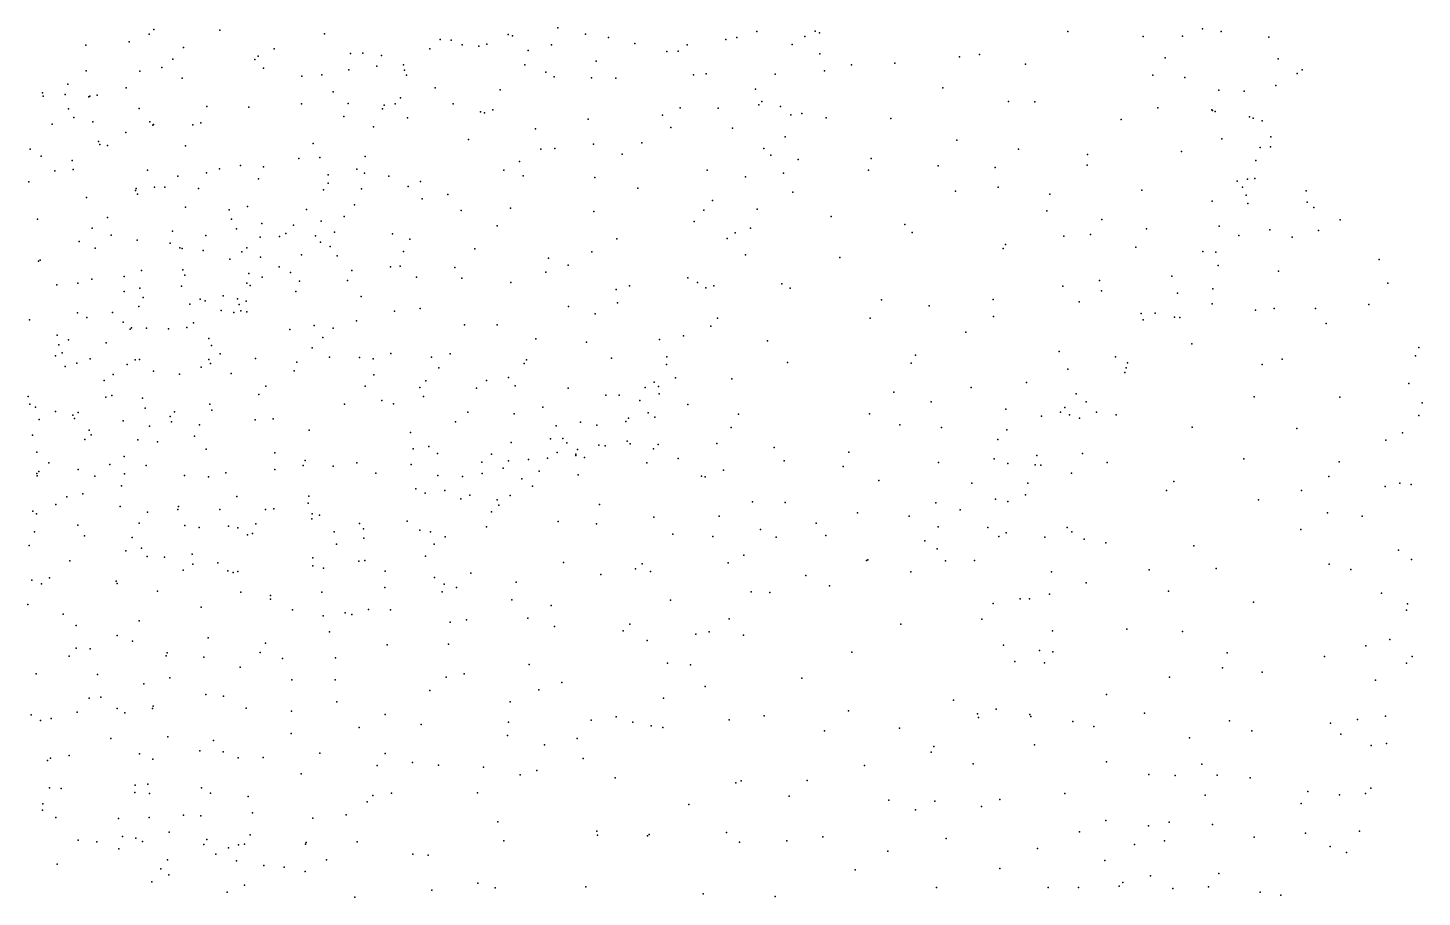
# Model space of a CAD drawing. Header units: metres. Extents: x -25 to 25, y -27.7 to 27.8.
# Drawn here: x 19.01 to 24.56, y -20.8 to -17.34 of the extents above; entities that cross this region are included whole.
import ezdxf

# ---------------------------------------------------------------- set-up
doc = ezdxf.new("R2010")
doc.units = ezdxf.units.M

msp = doc.modelspace()

# ---------------------------------------------------------------- linework, layer by layer
for p in [(19.4884, -17.3624, -12.6322), (19.5076, -17.3426, -8.1431), (19.7703, -17.3456, 2.9188), (20.1877, -17.36, 1.8584), (20.6487, -17.3831, -2.8189), (20.6914, -17.385, -3.4274), (20.9196, -17.3626, -2.6082), (20.9363, -17.3679, 1.8377), (21.1174, -17.3367, 1.7018), (21.2272, -17.362, -2.4625), (21.319, -17.3749, 1.4485), (21.7865, -17.3831, 0.398), (21.8296, -17.3754, 0.7831), (21.9103, -17.3511, 1.2427), (22.1011, -17.3705, -0.4123), (22.1426, -17.3504, -4.4649), (22.1599, -17.3563, -1.3728), (23.1495, -17.3505, -9.146), (23.4487, -17.3717, -5.6218), (23.6062, -17.37, -8.6704), (23.6852, -17.341, -8.3236), (23.7601, -17.3514, -8.0618), (23.9505, -17.3743, -6.7858), (19.2359, -17.4062, -12.6913), (19.4092, -17.3917, 2.4544), (19.6254, -17.4146, 1.7937), (19.9871, -17.4197, 1.7209), (20.2912, -17.4388, 6.1384), (20.3402, -17.4371, 4.7596), (20.607, -17.4207, -3.0707), (20.7358, -17.4041, -2.4292), (20.8016, -17.4101, -11.617), (20.8337, -17.4012, -3.6644), (20.9991, -17.4267, 1.3951), (21.092, -17.4049, -11.2926), (21.4242, -17.3996, -10.3179), (21.5514, -17.431, 0.9482), (21.5967, -17.4296, -4.4498), (21.6317, -17.4038, 1.2365), (22.0513, -17.4033, -0.2063), (22.1607, -17.4403, -0.9696), (22.7968, -17.4431, -4.9752), (19.5396, -17.4951, 2.8646), (19.5823, -17.4612, -8.6248), (19.9098, -17.4633, -12.3897), (19.9231, -17.4489, 3.4337), (19.9438, -17.4973, 6.7406), (20.3951, -17.4894, -12.0257), (20.4138, -17.447, 4.1009), (20.5019, -17.4842, -2.6451), (20.9858, -17.484, -3.9257), (21.2703, -17.4699, -10.8928), (22.287, -17.4846, -9.7279), (22.4593, -17.4771, -4.4911), (22.7168, -17.4518, -9.5625), (22.9799, -17.4817, -5.128), (23.5369, -17.4561, -8.8727), (23.9873, -17.4605, -7.6679), (19.2372, -17.5076, -7.9012), (19.452, -17.5096, 7.0241), (19.6195, -17.5365, 3.3765), (20.0973, -17.5291, 3.7058), (20.1763, -17.5232, 6.4233), (20.2837, -17.5036, 3.9253), (20.5064, -17.5053, -2.3884), (20.5135, -17.5257, -2.9072), (21.0691, -17.5137, 1.1882), (21.1029, -17.5324, -4.1222), (21.2516, -17.536, -2.214), (21.3481, -17.5365, -10.4759), (21.6573, -17.524, 0.5637), (21.7083, -17.5203, -10.1021), (21.9833, -17.5216, -9.938), (22.1793, -17.5081, -4.3287), (23.4875, -17.5256, -5.4054), (23.6158, -17.5345, -5.6956), (24.0635, -17.518, -7.0926), (24.0835, -17.5044, -7.3177), (19.0641, -17.5956, -12.6925), (19.0667, -17.6084, 3.1137), (19.1539, -17.6024, 2.656), (19.1639, -17.5609, 2.3262), (19.2521, -17.6083, -9.1035), (19.281, -17.6045, 2.9661), (19.3972, -17.5761, 3.4558), (20.2213, -17.5916, 4.163), (20.6286, -17.5756, 1.4309), (20.8866, -17.583, -11.4431), (21.9044, -17.581, 0.2124), (22.6514, -17.5754, -4.6362), (23.7509, -17.5847, -6.3821), (23.8524, -17.5892, -8.1673), (23.9783, -17.5663, -6.8912), (19.1677, -17.6592, -0.5787), (19.2476, -17.6112, 3.7126), (19.4486, -17.6575, 3.7654), (19.7189, -17.6494, 6.8571), (19.8858, -17.6527, 3.7974), (20.0951, -17.6399, -12.2518), (20.2819, -17.6374, 6.0164), (20.418, -17.6589, 5.0433), (20.4254, -17.6447, 5.6069), (20.4684, -17.6398, 5.3246), (20.4907, -17.6153, -3.1263), (20.6994, -17.6396, -11.6888), (20.8584, -17.6628, -3.8471), (21.604, -17.6552, -10.2878), (21.756, -17.6573, -4.2609), (21.9183, -17.6427, -1.5511), (21.9298, -17.6303, -10.1151), (22.0047, -17.65, -1.3074), (22.9123, -17.6306, -4.9632), (23.0175, -17.6316, -9.4645), (23.5071, -17.6558, -9.0524), (23.7233, -17.6631, -8.8079), (23.7252, -17.6654, -5.9515), (19.1017, -17.7205, 3.8405), (19.1887, -17.6938, 6.9741), (19.2645, -17.7113, 2.0704), (19.4917, -17.7114, 6.9257), (19.695, -17.7152, 3.8678), (20.2648, -17.6901, 4.7495), (20.5184, -17.6948, -3.4639), (20.8091, -17.6718, -2.1964), (20.8241, -17.6746, 1.2365), (21.2383, -17.7002, -10.7488), (21.5339, -17.6843, -1.9848), (22.0458, -17.6828, -0.2141), (22.0894, -17.6779, -0.469), (22.1857, -17.6954, -4.1954), (22.4439, -17.6976, -4.2893), (23.3618, -17.7012, -5.1578), (23.7356, -17.6693, -6.1705), (23.8726, -17.6911, -8.4482), (23.8875, -17.6967, -6.676), (23.9229, -17.7067, -7.7649), (19.3956, -17.7539, -12.6595), (19.5031, -17.7241, -8.8342), (19.5061, -17.7221, -7.9936), (19.6621, -17.7229, -8.145), (20.3821, -17.7305, -2.5668), (21.0278, -17.7393, -4.0275), (21.5667, -17.7342, 0.6023), (21.8125, -17.737, 0.3477), (22.0228, -17.7709, -1.0016), (23.9576, -17.7704, -7.5343), (19.0147, -17.82, -7.6601), (19.2862, -17.7901, -0.8827), (19.2917, -17.8019, -8.9524), (19.3219, -17.8052, 3.9536), (19.6338, -17.8068, -12.5401), (20.1425, -17.7979, 4.6102), (20.7612, -17.7816, -11.5203), (21.0494, -17.8195, -10.9623), (21.1055, -17.8172, 1.0214), (21.2593, -17.7998, -2.0693), (21.452, -17.7942, -4.2654), (21.9383, -17.8172, -4.1489), (22.7074, -17.7836, -4.4689), (22.9529, -17.8199, -4.8571), (23.6018, -17.8288, -5.3234), (23.7633, -17.7785, -5.7598), (23.915, -17.8136, -6.8631), (23.9568, -17.8104, -7.1773), (19.0583, -17.8483, -12.6945), (19.1819, -17.8653, -7.7904), (19.8522, -17.8854, 1.8161), (20.0854, -17.8573, 1.6169), (20.1689, -17.8537, -12.1649), (20.3486, -17.8498, -3.0399), (20.9645, -17.8697, -2.0898), (21.3734, -17.8399, 0.7745), (21.9663, -17.8437, 0.0859), (22.0744, -17.8606, -10.342), (22.365, -17.8576, -10.1522), (22.6318, -17.8867, -9.9148), (23.2255, -17.8832, -5.0039), (23.2275, -17.8417, -9.3609), (23.8984, -17.865, -6.2173), (19.1123, -17.9058, 6.916), (19.1851, -17.9007, 2.139), (19.4822, -17.9032, 2.011), (19.6028, -17.9276, -0.5459), (19.7171, -17.9145, -8.6546), (19.7683, -17.899, 4.3009), (19.9246, -17.9389, 4.4746), (19.9447, -17.8901, 6.5086), (20.2018, -17.9217, 4.8005), (20.316, -17.8997, 5.7013), (20.3466, -17.9158, -12.0143), (20.4436, -17.9276, -3.4407), (20.9016, -17.9031, -11.1351), (20.9786, -17.9269, 1.1494), (21.265, -17.9327, -4.1267), (21.7124, -17.9035, -10.4717), (21.8646, -17.9299, 0.2572), (22.0168, -17.9151, -0.4027), (22.3553, -17.9031, -3.9097), (22.8598, -17.8932, -9.7335), (23.8645, -17.939, -7.6703), (23.8947, -17.937, -8.3328), (19.009, -17.9505, 2.255), (19.4341, -17.9843, 6.7999), (19.437, -17.9763, -1.017), (19.5104, -17.9721, -8.7683), (19.5511, -17.9714, -7.9079), (19.6851, -17.9768, 1.9344), (20.1837, -17.9824, -2.4352), (20.2021, -17.9552, 5.943), (20.3347, -17.9787, 5.1119), (20.5212, -17.9689, -11.8333), (20.5698, -17.9491, 1.3767), (21.4363, -17.9753, -10.5626), (22.0535, -17.9918, -3.8043), (22.7014, -17.9878, -3.901), (22.8719, -17.9719, -4.1397), (23.0771, -17.9995, -4.7627), (23.4443, -17.9837, -5.0712), (23.8236, -17.948, -5.6397), (23.8447, -17.9712, -7.9273), (24.0989, -17.9855, -6.2868), (19.2388, -18.0122, -1.1054), (19.4415, -18, -12.5923), (19.6328, -18.0507, -1.0494), (19.8809, -18.0489, -0.6053), (20.3068, -18.042, 1.4757), (20.5763, -18.0184, -1.9305), (20.6782, -18.0004, -11.5705), (21.7327, -18.025, -4.0748), (23.7246, -18.0275, -5.3912), (23.8598, -18.0038, -8.634), (23.8659, -18.0367, -7.0848), (24.1034, -18.0314, -6.6221), (24.1289, -18.0526, -6.067), (19.0442, -18.0988, -1.2165), (19.3228, -18.0927, -0.3573), (19.807, -18.0613, 6.5206), (19.8165, -18.0994, -8.1778), (20.1153, -18.0607, -2.6879), (20.1739, -18.1066, -3.1434), (20.2657, -18.088, 5.5694), (20.7315, -18.065, -11.3153), (20.929, -18.0558, -10.9929), (21.2599, -18.0691, -1.8101), (21.6604, -18.1084, 0.4819), (21.6986, -18.063, -1.3915), (21.9117, -18.0588, -10.531), (22.206, -18.0881, -10.4619), (23.0654, -18.0662, -4.5006), (23.2844, -18.1003, -9.3573), (24.2342, -18.1017, -6.4013), (19.2615, -18.1349, 4.14), (19.3377, -18.1624, -7.7246), (19.5817, -18.1474, 4.3198), (19.7137, -18.1638, -7.9344), (19.8364, -18.1381, -8.6354), (19.9375, -18.1167, 4.6147), (20.0337, -18.1556, -2.4718), (20.0631, -18.1228, 6.0331), (20.151, -18.1655, 5.7304), (20.2277, -18.1506, 5.3648), (20.4579, -18.158, -1.7689), (20.8752, -18.1254, -1.843), (21.8235, -18.1532, 0.2147), (21.884, -18.1346, -3.7535), (22.499, -18.1198, -3.5934), (22.5285, -18.1521, -10.2174), (23.2396, -18.1601, -4.6732), (23.4624, -18.1371, -9.1348), (23.7522, -18.1273, -7.4569), (23.8307, -18.1639, -8.2242), (23.9539, -18.1419, -5.66), (24.1475, -18.1444, -5.8583), (19.2103, -18.1881, -12.6032), (19.2733, -18.2142, 2.0783), (19.4406, -18.1821, -8.7425), (19.5717, -18.1944, -12.4567), (19.6101, -18.2126, 1.9672), (19.6196, -18.2165, -0.3538), (19.8783, -18.2128, -1.2868), (19.9309, -18.1701, -8.4134), (20.0075, -18.1687, -0.7339), (20.1715, -18.1905, 5.1582), (20.2103, -18.2082, -1.8673), (20.5276, -18.1786, -3.5745), (20.7868, -18.2172, -3.7157), (21.3525, -18.1769, 0.791), (21.7923, -18.1757, -1.0859), (22.8914, -18.2165, -9.8414), (22.9003, -18.2002, -3.8176), (23.1327, -18.1671, -4.3048), (23.4196, -18.2105, -4.8091), (24.0427, -18.1703, -6.9006), (19.047, -18.2658, 6.8758), (19.0542, -18.2629, -0.1241), (19.7032, -18.2245, 4.4837), (19.8095, -18.2584, -12.2355), (19.8584, -18.2287, 6.2653), (19.9317, -18.2498, 4.7978), (20.0957, -18.2413, -0.9187), (20.2381, -18.2452, -1.6461), (20.5015, -18.2275, 1.4174), (21.0797, -18.255, 1.083), (21.252, -18.2288, -3.8941), (21.8649, -18.2412, -0.7883), (22.2404, -18.252, -3.4312), (23.6869, -18.2279, -7.9187), (23.7385, -18.2303, -5.229), (24.3897, -18.2594, -6.1969), (19.3893, -18.3281, -1.4595), (19.4585, -18.304, 6.5787), (19.6228, -18.3008, -1.4092), (19.6302, -18.3226, 6.4272), (19.8852, -18.3157, -2.7254), (19.9387, -18.3301, -1.6534), (20.0062, -18.2885, -3.1388), (20.0514, -18.3111, 5.2952), (20.2962, -18.3034, -11.803), (20.4499, -18.2885, -11.6519), (20.4885, -18.2866, -1.5678), (20.5537, -18.3299, -11.3139), (20.7066, -18.2921, -11.0919), (21.0696, -18.3106, -3.7741), (21.1584, -18.2829, -10.7279), (21.6352, -18.3328, -3.7864), (23.5636, -18.3259, -7.7559), (23.7481, -18.2836, -7.2224), (23.9886, -18.3064, -5.5171), (19.1212, -18.3607, -1.5655), (19.2045, -18.3541, 4.3027), (19.2605, -18.3377, 6.7089), (19.3888, -18.3878, -0.2006), (19.4514, -18.3739, -12.4319), (19.617, -18.3657, -8.6895), (19.8778, -18.3539, -8.6797), (19.8912, -18.3639, 5.93), (20.0734, -18.3867, -11.8817), (20.0874, -18.346, 1.5967), (20.2783, -18.3429, -3.4582), (20.7339, -18.3338, 1.3532), (20.9295, -18.3512, 1.2167), (21.3491, -18.3788, -10.6945), (21.402, -18.3652, 0.6931), (21.6734, -18.3511, -1.1265), (21.707, -18.3725, 0.2602), (21.7389, -18.3651, -10.6545), (22.0089, -18.3566, -3.4391), (22.0433, -18.3735, -10.5788), (23.1292, -18.3661, -9.5829), (23.2747, -18.3432, -4.3545), (23.2838, -18.384, -9.3097), (23.7273, -18.3768, -8.3417), (24.424, -18.3534, -6.4334), (19.4653, -18.4105, 4.5194), (19.6503, -18.4376, -1.6816), (19.6912, -18.4174, -7.7913), (19.712, -18.4238, 4.8549), (19.7836, -18.4043, -0.3892), (19.8399, -18.4166, -1.838), (19.8472, -18.4388, 5.3889), (19.8746, -18.4254, -7.9463), (20.3339, -18.407, -1.3102), (21.3553, -18.433, -1.3812), (22.4072, -18.421, -3.3553), (22.8513, -18.4197, -9.9081), (23.194, -18.4282, -4.0385), (23.5861, -18.3933, -7.404), (23.7237, -18.4365, -4.9353), (24.3482, -18.4392, -5.7556), (19.2025, -18.4726, -0.054), (19.2397, -18.4913, -8.7395), (19.3425, -18.4713, -1.7215), (19.4474, -18.4468, 1.9785), (19.7756, -18.4624, 5.6516), (19.8256, -18.4712, -2.9227), (19.854, -18.4646, 1.7391), (19.8778, -18.4677, -11.9435), (20.4655, -18.4656, -11.1738), (20.5682, -18.4555, -3.5869), (21.1596, -18.4472, -1.4835), (21.2658, -18.4757, -3.7069), (21.7532, -18.4935, -0.7194), (22.3609, -18.494, -10.431), (22.5966, -18.4446, -10.2024), (22.8526, -18.4873, -3.5544), (23.4413, -18.4749, -4.525), (23.4973, -18.4735, -7.8966), (23.5738, -18.49, -8.7114), (23.595, -18.4907, -8.1327), (23.8965, -18.4621, -7.1264), (23.9715, -18.455, -5.3672), (24.1365, -18.4555, -6.9698), (19.012, -18.5004, 0.0311), (19.3852, -18.5099, 4.734), (19.4134, -18.537, 6.3954), (19.4183, -18.5322, 5.0691), (19.4786, -18.5334, 5.3092), (19.5656, -18.5355, -12.2365), (19.6381, -18.5302, -2.0093), (19.6652, -18.5116, 5.9512), (20.0489, -18.5384, -3.4161), (20.1458, -18.5233, -11.5074), (20.2211, -18.5332, -8.301), (20.315, -18.504, -8.5176), (20.7455, -18.5205, -1.4771), (20.8749, -18.5198, -3.6223), (21.7265, -18.526, -3.5459), (22.7421, -18.5493, -10.0322), (23.4487, -18.5001, -8.911), (24.1782, -18.5151, -5.5135), (19.1214, -18.5609, -12.4632), (19.1281, -18.5993, -7.6114), (19.1678, -18.5796, -1.8179), (19.3169, -18.5922, -7.7033), (19.7269, -18.575, -8.6987), (19.7375, -18.6025, -3.2565), (20.181, -18.5706, -0.8558), (21.0297, -18.5753, 1.0498), (21.2316, -18.589, 0.7937), (21.5218, -18.5782, 0.3788), (21.6175, -18.5635, -10.6994), (21.9524, -18.5833, -3.303), (23.6434, -18.5955, -7.3044), (24.5471, -18.6107, -6.3077), (19.1154, -18.6433, 6.6372), (19.1419, -18.6321, 5.1322), (19.2536, -18.6554, 6.4697), (19.4333, -18.6602, 5.6717), (19.4498, -18.6588, -2.0156), (19.7267, -18.658, -2.8926), (19.7721, -18.6353, -7.7947), (19.912, -18.6547, -11.5153), (20.1381, -18.6115, 1.4648), (20.2065, -18.6496, -3.5405), (20.3273, -18.6497, -1.0297), (20.3805, -18.6551, -8.8016), (20.4515, -18.6341, -1.2161), (20.614, -18.6496, -8.4316), (20.6883, -18.6351, -3.5819), (20.9917, -18.66, -10.7788), (21.3308, -18.6524, 0.6045), (21.5509, -18.6479, -1.0091), (22.5425, -18.6407, -3.2927), (23.1151, -18.6269, -9.5284), (23.3396, -18.6479, -7.9106), (24.0031, -18.6563, -5.243), (24.5347, -18.6439, -5.9946), (19.1533, -18.6865, 2.0185), (19.2009, -18.6735, 5.3993), (19.3455, -18.718, 1.9129), (19.4013, -18.6787, -8.7244), (19.5053, -18.7041, -0.176), (19.6096, -18.7167, -2.2671), (19.6958, -18.6891, 1.7412), (19.7333, -18.6744, -11.847), (19.8152, -18.714, -0.3953), (20.0668, -18.7034, -7.9403), (20.0775, -18.6693, -0.5789), (20.3836, -18.7195, -8.1681), (20.6431, -18.6909, -8.7347), (20.9822, -18.6743, -1.3695), (21.5498, -18.6775, -3.5258), (22.032, -18.6707, -10.5825), (22.5255, -18.6725, -10.2598), (23.1493, -18.6974, -3.8479), (23.3759, -18.7107, -8.165), (23.3809, -18.6912, -4.3516), (23.387, -18.6712, -8.6518), (23.9234, -18.6779, -7.1303), (19.3087, -18.7422, -12.2204), (19.9541, -18.7649, -11.1088), (20.3498, -18.7649, 1.3318), (20.5666, -18.7699, -10.9677), (20.5906, -18.7435, 1.2563), (20.7925, -18.773, -1.2805), (20.8325, -18.7416, 1.1194), (20.9207, -18.7306, -8.3921), (20.9467, -18.7635, -8.7059), (21.1587, -18.7727, -8.5442), (21.4643, -18.7698, -10.7151), (21.5002, -18.749, 0.1128), (21.5182, -18.7657, -0.1145), (21.5855, -18.7312, -0.7333), (21.8102, -18.7351, -3.1282), (22.7645, -18.7698, -9.9721), (22.985, -18.7493, -3.6113), (24.5076, -18.7533, -6.5131), (19.006, -18.8057, -7.5509), (19.3158, -18.8085, 6.0181), (19.3392, -18.8011, -0.0341), (19.4625, -18.8123, -12.0212), (19.9252, -18.7975, -8.7655), (20.4156, -18.8218, -0.9239), (20.5822, -18.8062, -1.1577), (21.3082, -18.8005, -1.1366), (21.3611, -18.801, 0.3558), (21.444, -18.8218, -3.3425), (21.5213, -18.7945, -0.4265), (22.4553, -18.7879, -3.0205), (22.6045, -18.827, -10.1284), (23.1828, -18.7955, -8.9401), (23.222, -18.8264, -8.2894), (23.8919, -18.8067, -4.9159), (24.2327, -18.8082, -6.8817), (24.5608, -18.8307, -6.1959), (19.0133, -18.8357, 6.5416), (19.0353, -18.8485, 0.1407), (19.1151, -18.8648, -2.0728), (19.1839, -18.8798, -8.6863), (19.2058, -18.8699, 6.2226), (19.4724, -18.8523, -3.0753), (19.5723, -18.8856, 1.7046), (19.5889, -18.8663, -2.8482), (19.7297, -18.8357, -11.3673), (19.7382, -18.8597, -3.5584), (20.2669, -18.8367, -0.6526), (20.4621, -18.8354, -8.903), (20.7584, -18.8679, -3.544), (20.9423, -18.8744, -8.1834), (21.0569, -18.8476, -1.2067), (21.4774, -18.8702, -8.5716), (21.503, -18.8886, -8.3008), (21.6353, -18.8376, -2.9978), (21.8373, -18.8759, -10.6381), (22.3588, -18.8746, -10.3514), (22.9025, -18.8557, -3.4385), (23.0436, -18.8844, -8.7016), (23.1201, -18.8676, -8.5012), (23.1369, -18.8492, -9.2215), (23.1553, -18.8782, -8.0588), (23.2633, -18.8683, -4.1239), (23.3418, -18.879, -7.5893), (24.548, -18.8813, -5.9898), (19.05, -18.8967, 5.6184), (19.1904, -18.8927, 5.8008), (19.2492, -18.9392, -3.2463), (19.3848, -18.9027, 1.8063), (19.4901, -18.9239, -8.745), (19.5769, -18.9069, -11.6743), (19.6891, -18.9189, -11.0568), (19.9105, -18.8985, -7.8104), (19.9825, -18.8952, -3.6392), (20.126, -18.9401, 1.3288), (20.7089, -18.9066, -8.11), (21.1101, -18.9225, -8.8373), (21.2078, -18.908, -8.1773), (21.2717, -18.92, -10.73), (21.3882, -18.9048, -0.2254), (21.3984, -18.8916, -0.8964), (21.8075, -18.9298, -8.4408), (22.4796, -18.918, -2.8171), (22.6463, -18.9286, -3.0083), (22.9059, -18.9386, -9.7444), (23.1952, -18.8914, -7.8511), (23.6439, -18.9277, -4.5871), (24.0613, -18.9329, -5.1358), (19.0236, -18.9604, 1.9515), (19.2317, -18.9767, -2.2581), (19.2579, -18.959, 0.0782), (19.4428, -18.9785, -2.413), (19.5224, -18.9863, -2.6511), (19.6697, -18.9633, -0.2411), (20.5296, -18.9494, -3.6148), (20.9313, -18.9893, -2.5136), (21.0882, -18.9745, 0.6053), (21.1364, -18.9727, -2.3473), (21.1533, -18.9897, -2.7217), (21.2799, -18.999, -0.385), (21.3932, -18.9842, -2.7091), (21.4049, -18.9937, -8.8277), (21.5167, -18.9964, -10.6958), (21.7505, -18.9934, -2.6193), (22.8703, -18.9766, -8.4006), (24.4161, -18.9802, -6.5825), (24.4832, -18.9507, -5.7952), (19.0411, -19.0272, 6.082), (19.3892, -19.0444, -11.6978), (19.7153, -19.0159, -8.7876), (19.9895, -19.03, -0.3918), (20.5407, -19.0144, -0.7333), (20.6031, -19.0056, 1.0999), (20.6381, -19.0333, -10.9361), (20.852, -19.0357, -2.3237), (21.0755, -19.0509, -8.0335), (21.1147, -19.0288, -2.1111), (21.1881, -19.0406, -0.8546), (21.1888, -19.0352, -0.0987), (21.1959, -19.0165, 0.1479), (21.2235, -19.0488, -0.6279), (21.3055, -19.0026, -3.051), (21.4983, -19.0139, -2.2626), (21.5964, -19.0524, -8.7629), (21.9795, -19.0091, -10.5521), (22.2763, -19.0272, -2.6106), (22.855, -19.0541, -3.2004), (23.0251, -19.0407, -9.0788), (23.208, -19.0332, -3.9729), (23.8509, -19.0546, -7.1006), (19.0488, -19.1045, -8.4904), (19.0893, -19.0706, -3.1096), (19.2051, -19.0967, -11.8221), (19.3323, -19.0764, -2.7422), (19.4772, -19.0804, -3.7069), (19.7947, -19.1099, -10.8864), (19.9887, -19.0969, 1.2662), (20.1027, -19.0805, -10.9474), (20.1106, -19.0613, -8.9029), (20.2219, -19.0831, -0.4196), (20.3155, -19.0697, -8.9548), (20.5321, -19.077, -8.9432), (20.8146, -19.0677, -0.8877), (20.8987, -19.0916, -3.4115), (20.9208, -19.062, 0.7811), (20.9998, -19.057, -10.7827), (21.0427, -19.1029, -0.4395), (21.472, -19.0697, -2.0495), (21.7772, -19.0986, -8.663), (22.0188, -19.0623, -2.5396), (22.2533, -19.0841, -10.3374), (22.6339, -19.0684, -2.8094), (22.9106, -19.0722, -8.8688), (23.0186, -19.0782, -8.0616), (23.0417, -19.0799, -3.5227), (23.1641, -19.1107, -7.7702), (23.3059, -19.0693, -4.333), (24.2304, -19.066, -5.3696), (19.0409, -19.1119, -2.4241), (19.0429, -19.1221, -2.784), (19.2724, -19.1236, -3.6594), (19.378, -19.1616, 1.6322), (19.3902, -19.1141, -11.0791), (19.6298, -19.1203, -7.7714), (19.7251, -19.1259, -3.8496), (20.3921, -19.1117, -7.9909), (20.6384, -19.121, -2.5143), (20.7377, -19.1244, 0.9332), (20.8157, -19.1122, -0.6199), (20.9733, -19.1344, -0.1273), (21.0162, -19.1628, 0.193), (21.1979, -19.1174, -8.8886), (21.6899, -19.1232, -8.1915), (21.7045, -19.1262, -2.184), (22.3956, -19.1401, -10.1686), (22.7663, -19.1508, -9.781), (22.99, -19.1516, -9.3458), (23.5712, -19.1444, -7.2967), (24.1892, -19.1243, -6.8007), (24.4133, -19.1647, -5.694), (24.4714, -19.1516, -6.3528), (24.5166, -19.1558, -5.9884), (19.1599, -19.2053, -7.5312), (19.2243, -19.1934, 0.2738), (19.8384, -19.2039, -7.8845), (20.1242, -19.203, 1.1391), (20.551, -19.1735, -0.3617), (20.5885, -19.1907, -3.5639), (20.6666, -19.1806, -2.896), (20.7304, -19.2137, -10.8792), (20.7665, -19.1993, -2.0846), (20.8758, -19.2171, -3.1199), (20.9275, -19.1999, -7.973), (22.8605, -19.215, -9.5727), (22.98, -19.1974, -3.3121), (23.5427, -19.1805, -4.519), (23.9093, -19.2169, -4.7843), (24.0808, -19.1797, -5.011), (19.025, -19.2621, -11.6127), (19.0399, -19.2736, 0.4146), (19.1165, -19.2359, -11.0362), (19.3733, -19.2442, -3.9668), (19.4815, -19.267, -7.7112), (19.6026, -19.2566, 1.3422), (19.6048, -19.2447, 0.0391), (19.7705, -19.2557, -2.8121), (19.9525, -19.2554, -8.8967), (19.985, -19.2528, -2.8053), (20.1226, -19.2313, -3.8541), (20.1385, -19.2739, -8.0395), (20.8531, -19.2647, 0.0113), (20.8816, -19.2389, -8.9001), (21.2829, -19.2357, -10.6863), (21.893, -19.2254, -10.5187), (22.0225, -19.2287, -2.3903), (22.3109, -19.2698, -2.4737), (22.6225, -19.2291, -8.5112), (22.7196, -19.2576, -8.8565), (22.9106, -19.2239, -9.0934), (24.1838, -19.2699, -5.2095), (19.2044, -19.3186, -8.6035), (19.4483, -19.3102, -10.7979), (19.6311, -19.32, -2.9702), (19.6882, -19.3277, 1.1475), (19.8045, -19.3227, -10.8226), (19.8422, -19.3287, -4.0108), (19.9135, -19.3128, 1.066), (20.1371, -19.2932, -2.9682), (20.1667, -19.2786, -2.6857), (20.3267, -19.3118, -3.7371), (20.5167, -19.303, 0.9497), (20.8331, -19.3246, -1.8803), (21.1178, -19.3039, -7.9729), (21.2704, -19.3127, -1.727), (21.4993, -19.2859, -1.7871), (21.7594, -19.2821, -8.8932), (22.1468, -19.3111, -10.2688), (22.517, -19.2823, -9.8861), (22.6318, -19.3255, -2.6533), (22.8309, -19.3279, -9.3743), (23.146, -19.3276, -7.8542), (24.3215, -19.2832, -5.4521), (19.0313, -19.3454, -3.855), (19.2307, -19.3609, -4.2148), (19.4203, -19.3673, 1.2997), (19.881, -19.357, -2.5089), (19.9004, -19.3517, -0.1239), (20.2259, -19.3454, -8.989), (20.3423, -19.3334, -8.0949), (20.3434, -19.3708, -2.3367), (20.5671, -19.3385, -2.1069), (20.6091, -19.3448, -8.0368), (20.6681, -19.3651, -3.341), (21.5756, -19.3543, -8.1771), (21.7345, -19.3635, -1.88), (21.9241, -19.3361, -2.1596), (21.9871, -19.3665, -8.8742), (22.1843, -19.3591, -8.6102), (22.5787, -19.3807, -9.6967), (22.8742, -19.3632, -2.995), (22.9036, -19.3486, -8.2824), (23.0572, -19.3667, -3.4176), (23.1644, -19.3447, -3.8094), (23.2138, -19.3738, -4.233), (24.078, -19.3358, -6.7965), (19.0103, -19.3991, -8.4287), (19.395, -19.4202, 0.6258), (19.4585, -19.4104, -2.8536), (19.4803, -19.4437, 0.8326), (19.6593, -19.434, -3.2364), (20.2349, -19.3941, 0.9525), (20.5893, -19.442, -0.0488), (20.6248, -19.3945, -10.8394), (21.8576, -19.4378, -10.4159), (22.6288, -19.4125, -9.0066), (23.3006, -19.3895, -7.6427), (23.6518, -19.4014, -7.2755), (24.4672, -19.4178, -5.7521), (19.1725, -19.4612, 0.7351), (19.5492, -19.4454, -2.5825), (19.6242, -19.4977, -7.8812), (19.6625, -19.4736, 0.436), (19.7628, -19.4688, -8.8596), (20.1402, -19.4801, -0.1041), (20.1406, -19.4484, -2.3097), (20.1838, -19.4898, -3.7889), (20.3245, -19.4614, -3.5799), (20.3481, -19.4599, -10.8582), (21.1396, -19.4678, -1.6564), (21.4269, -19.4918, -1.6527), (21.4531, -19.472, -10.5617), (21.7953, -19.4686, -8.3938), (22.3466, -19.4597, -9.8123), (22.3524, -19.4567, -8.9174), (22.661, -19.4606, -9.3928), (22.777, -19.4588, -8.4561), (23.473, -19.497, -7.5336), (23.7401, -19.4905, -4.6553), (24.1908, -19.4737, -6.6572), (24.2773, -19.4955, -5.2959), (24.519, -19.4556, -6.0182), (19.0209, -19.5379, 0.9581), (19.0595, -19.5523, -7.1715), (19.0919, -19.5289, 1.1659), (19.357, -19.541, -7.6322), (19.3613, -19.5515, -2.9905), (19.8014, -19.5001, 0.2487), (19.8237, -19.5072, -8.0112), (19.8422, -19.5031, -3.3725), (20.4291, -19.5017, -9.038), (20.6252, -19.5265, 0.6042), (20.6636, -19.5535, 0.3105), (20.7708, -19.51, -1.77), (20.9512, -19.5451, -10.6803), (21.2889, -19.5146, -8.0874), (21.4859, -19.5027, -9.0728), (22.1046, -19.5193, -2.2381), (22.5233, -19.5047, -9.1973), (23.0841, -19.505, -8.0965), (23.2225, -19.5486, -4.4313), (19.5216, -19.581, -8.7605), (19.8544, -19.5856, -4.054), (19.9723, -19.5992, -10.7875), (20.1765, -19.5858, -2.1126), (20.4273, -19.567, 0.0376), (20.6565, -19.5844, -10.7527), (20.7135, -19.5674, -8.0697), (21.8879, -19.5847, -10.2445), (21.9614, -19.5863, -2.0086), (22.1997, -19.5596, -9.4417), (23.0754, -19.5937, -3.4918), (23.5508, -19.5812, -4.6089), (24.3983, -19.5894, -6.4068), (19.0053, -19.6348, -6.8262), (19.6958, -19.6448, -10.7564), (19.9726, -19.6136, 0.3224), (20.0591, -19.6561, -3.7354), (20.3624, -19.6539, -1.9326), (20.4501, -19.6565, 0.4627), (20.9342, -19.6164, -8.9835), (21.0901, -19.6382, -8.0903), (21.5655, -19.6172, -10.4471), (22.8513, -19.631, -2.9531), (22.9592, -19.6125, -8.3696), (22.9965, -19.6118, -3.2523), (23.8886, -19.6252, -7.0326), (24.4991, -19.6574, -6.2176), (24.5023, -19.6324, -5.7697), (19.1459, -19.6733, -8.5968), (19.1978, -19.7188, -10.7359), (19.4492, -19.7003, -2.3797), (20.1813, -19.6793, -8.1579), (20.2697, -19.6674, 0.5853), (20.296, -19.6745, 0.1698), (20.6882, -19.7053, -1.7032), (20.7536, -19.6953, -9.0591), (20.998, -19.6893, -1.6112), (21.4034, -19.7127, -1.6089), (21.7999, -19.6916, -9.4534), (22.4839, -19.7125, -8.7369), (22.807, -19.6926, -8.579), (19.3606, -19.7576, -4.528), (19.7232, -19.7672, -2.1443), (20.2068, -19.7439, -9.0109), (21.1033, -19.7227, -9.0588), (21.3774, -19.7391, -8.2483), (21.6671, -19.753, -10.2465), (21.7203, -19.7439, -8.4344), (21.8574, -19.7571, -9.9083), (23.0874, -19.7401, -4.4193), (23.3837, -19.7324, -7.7752), (23.6056, -19.7417, -7.5276), (24.4323, -19.7738, -5.5746), (19.1974, -19.8089, -2.7218), (19.2534, -19.8109, -7.4232), (19.4216, -19.7812, -3.375), (19.5607, -19.8268, -4.4137), (19.9311, -19.8262, -10.7297), (19.9526, -19.7888, -8.9037), (20.4373, -19.7948, -9.1009), (20.6818, -19.7932, -8.0958), (21.4735, -19.7777, -10.3426), (22.2882, -19.8245, -2.3142), (22.8927, -19.7962, -3.1453), (23.0359, -19.8176, -3.5349), (23.089, -19.8238, -8.3407), (23.7846, -19.8276, -4.7731), (24.3362, -19.7993, -5.374), (19.1701, -19.8399, -4.637), (19.5559, -19.8392, -10.7108), (19.707, -19.8442, -7.9973), (19.8511, -19.8838, -4.0745), (20.0194, -19.8497, -8.1261), (20.2316, -19.8465, -10.7123), (21.0031, -19.8735, -10.445), (21.5539, -19.8679, -8.3986), (21.6458, -19.875, -9.4946), (22.9379, -19.8615, -8.5488), (23.0568, -19.8667, -4.0608), (23.7654, -19.8874, -7.304), (24.1722, -19.8418, -5.1056), (24.499, -19.8684, -6.1529), (24.5214, -19.8424, -5.8446), (19.0379, -19.9112, -8.6241), (19.2826, -19.9142, -10.6574), (19.571, -19.9274, -3.5626), (20.0568, -19.9353, -1.8798), (20.2301, -19.9349, -8.1202), (20.6724, -19.9242, -1.6429), (20.7442, -19.9105, -9.2111), (22.0895, -19.9278, -8.7048), (23.5544, -19.9238, -7.6478), (23.9234, -19.9037, -6.957), (24.3751, -19.9359, -6.3837), (19.4674, -19.9512, -2.1684), (19.7149, -19.9926, -2.0088), (19.7854, -19.9995, -8.8845), (20.6066, -19.9769, -10.4967), (21.041, -19.9751, -9.2597), (21.1323, -19.946, -8.2079), (21.7044, -19.9615, -1.7739), (23.3031, -19.9937, -8.0498), (19.249, -20.0074, -7.1021), (19.2962, -20.0042, -3.3787), (19.3608, -20.0491, -7.6312), (19.5022, -20.0494, -4.6331), (19.505, -20.0393, -7.8191), (19.8753, -20.0482, -3.9402), (20.2366, -20.023, -1.7655), (20.9264, -20.0229, -1.5732), (21.5375, -20.0081, -9.9421), (22.6933, -20.0164, -2.8448), (22.8641, -20.0522, -3.3796), (19.0189, -20.0749, -2.6104), (19.0559, -20.0973, -8.7887), (19.098, -20.0883, -3.2875), (19.2023, -20.0631, -4.8236), (19.3917, -20.0667, -8.8892), (20.0551, -20.0598, -8.9555), (20.4291, -20.0728, -1.6765), (20.921, -20.1033, -10.2032), (21.2492, -20.0955, -10.0625), (21.349, -20.0821, -8.3926), (21.4158, -20.1034, -9.6881), (21.7999, -20.0936, -8.5981), (21.9385, -20.0781, -1.9899), (22.2749, -20.0587, -2.3017), (22.789, -20.0698, -8.7025), (22.7936, -20.0848, -3.1554), (22.9983, -20.073, -4.0144), (23.0019, -20.0803, -4.2319), (23.169, -20.1007, -8.3274), (23.4546, -20.0672, -4.6828), (23.7936, -20.0976, -7.2004), (24.1959, -20.1079, -5.1085), (24.3038, -20.0926, -5.295), (24.4143, -20.0796, -5.6163), (19.5632, -20.1626, -1.9867), (20.0539, -20.1487, -10.5503), (20.326, -20.1246, -9.1496), (20.5726, -20.1127, -8.0074), (20.9158, -20.1572, -9.4985), (21.4891, -20.1177, -1.6803), (21.5358, -20.1245, -8.4983), (22.179, -20.1382, -8.7667), (22.4785, -20.1271, -2.5471), (23.2529, -20.1209, -4.6037), (23.6342, -20.1663, -4.7391), (23.8826, -20.1378, -6.9239), (24.2371, -20.1513, -6.4122), (19.3364, -20.1682, -6.9287), (19.691, -20.2172, -4.5342), (19.745, -20.1762, -7.9317), (21.0642, -20.194, -9.825), (21.1936, -20.169, -9.6498), (22.6147, -20.2008, -8.7839), (23.0157, -20.1936, -8.5124), (24.3575, -20.1963, -6.1688), (24.4186, -20.1889, -5.867), (19.0838, -20.2568, -8.9819), (19.0959, -20.2465, -6.6219), (19.1704, -20.2362, -10.3657), (19.4497, -20.2293, -10.479), (19.5029, -20.2503, -4.8098), (19.784, -20.2223, -3.8331), (19.8431, -20.246, -4.1909), (19.9425, -20.2448, -7.957), (20.1685, -20.2273, -1.7098), (20.3977, -20.2761, -9.3256), (20.4283, -20.2284, -10.3132), (20.5373, -20.264, -9.514), (20.6415, -20.2748, -9.8439), (21.2179, -20.2478, -8.3808), (22.339, -20.2758, -2.4148), (22.6045, -20.2231, -2.8001), (22.7713, -20.2694, -3.42), (23.3038, -20.2619, -8.1157), (23.6824, -20.2705, -7.3631), (20.0946, -20.3098, -10.4136), (20.8209, -20.2829, -1.5762), (20.9672, -20.3134, -8.1607), (21.0335, -20.2964, -1.5719), (21.3459, -20.3256, -1.6211), (23.4715, -20.3123, -7.8015), (23.5762, -20.3159, -7.5597), (23.7448, -20.3148, -7.0601), (23.8754, -20.3252, -6.7189), (19.0912, -20.3657, -9.1833), (19.1384, -20.3681, -2.1106), (19.4309, -20.3838, -9.0987), (19.4325, -20.3546, -3.6415), (19.4833, -20.3504, -7.5377), (19.49, -20.3883, -7.0971), (19.6965, -20.3653, -9.0455), (19.7328, -20.3869, -10.363), (20.4539, -20.3858, -1.6206), (20.7966, -20.3849, -7.98), (21.8264, -20.3449, -1.9713), (21.8473, -20.3369, -8.6965), (22.1103, -20.3361, -8.7483), (23.1365, -20.3879, -4.2579), (24.1057, -20.3796, -6.3697), (24.3356, -20.3884, -5.9339), (24.3562, -20.3659, -5.5121), (19.065, -20.4284, -5.1527), (19.883, -20.3992, -7.8182), (20.3568, -20.421, -7.7996), (20.3794, -20.3964, -10.0485), (21.6386, -20.4319, -1.8252), (22.0385, -20.398, -2.1825), (22.4361, -20.414, -2.6341), (22.6187, -20.4179, -3.0538), (22.8053, -20.44, -3.7616), (22.8776, -20.4119, -8.6081), (23.6962, -20.3946, -4.7613), (24.0793, -20.4271, -4.9666), (24.232, -20.3925, -6.1787), (19.0631, -20.4538, -9.9128), (19.1168, -20.4834, -9.4568), (19.3666, -20.4873, -10.1521), (19.4889, -20.4836, -6.7326), (19.626, -20.4737, -1.7931), (19.6946, -20.4772, -3.7181), (19.9007, -20.4645, -3.9953), (20.1408, -20.4855, -9.3075), (20.2742, -20.4727, -9.4939), (22.5415, -20.4523, -8.7415), (23.2999, -20.4951, -4.384), (19.5677, -20.5417, -4.9443), (19.8912, -20.5529, -10.1294), (20.8785, -20.5004, -1.5747), (21.2729, -20.5373, -1.6126), (21.2751, -20.5539, -8.5851), (21.4812, -20.5511, -8.703), (21.7887, -20.5437, -8.7548), (23.1954, -20.5402, -8.2308), (23.4712, -20.516, -4.614), (23.5532, -20.5015, -7.3708), (23.7254, -20.5115, -6.7813), (24.0966, -20.5465, -6.2388), (24.311, -20.5379, -5.3743), (19.2053, -20.5743, -9.6708), (19.2802, -20.5804, -5.19), (19.3682, -20.6089, -9.8468), (19.382, -20.559, -3.6819), (19.4355, -20.5654, -1.8266), (19.4626, -20.5784, -9.3474), (19.7067, -20.591, -4.7922), (19.7177, -20.5716, -7.271), (19.8049, -20.6038, -6.9168), (19.8447, -20.5929, -1.675), (19.8682, -20.59, -7.5091), (20.1119, -20.5899, -9.5898), (20.1143, -20.5825, -9.8609), (20.3177, -20.5806, -7.6037), (20.9014, -20.5768, -8.1167), (21.4744, -20.5571, -1.7089), (21.8409, -20.5821, -2.081), (22.0299, -20.5768, -8.7629), (22.1724, -20.5609, -2.3992), (22.6642, -20.5674, -3.434), (23.0286, -20.6073, -3.9721), (23.4147, -20.5916, -7.6935), (23.5342, -20.5763, -7.1634), (23.8917, -20.5622, -6.5053), (24.1947, -20.5987, -6), (19.5617, -20.6524, -9.6378), (19.7536, -20.6295, -9.9497), (19.836, -20.6555, -9.7212), (20.1956, -20.6527, -7.3977), (20.5387, -20.6296, -7.5808), (20.6001, -20.6331, -1.6004), (22.4316, -20.618, -2.8181), (23.2963, -20.6552, -7.9409), (24.2599, -20.6234, -5.7977), (19.1224, -20.6694, -6.3348), (19.5349, -20.6884, -6.6718), (19.5672, -20.7116, -1.7126), (19.9453, -20.6745, -4.4055), (20.0269, -20.6811, -7.1051), (20.1097, -20.6992, -1.6374), (22.3013, -20.6926, -2.6332), (22.8788, -20.6862, -8.4813), (23.4779, -20.7165, -6.8649), (23.7507, -20.7066, -4.8659), (19.4994, -20.7402, -5.1101), (19.8683, -20.7526, -4.6815), (20.6145, -20.7729, -7.398), (20.7981, -20.7454, -7.8265), (20.8679, -20.7631, -1.5966), (21.2291, -20.7594, -1.6301), (22.6263, -20.7618, -8.5815), (23.0712, -20.7627, -8.2327), (23.1916, -20.7628, -4.0916), (23.3534, -20.7575, -7.0309), (23.3689, -20.7425, -4.398), (23.5677, -20.7668, -4.7773), (23.7091, -20.7594, -6.5652), (19.7992, -20.7807, -6.7654), (20.3084, -20.8007, -7.0657), (21.6957, -20.7882, -8.8043), (21.9834, -20.7978, -8.7713), (23.9156, -20.7812, -5), (23.9972, -20.7923, -6.1176)]:
    msp.add_point(p)

doc.saveas('drawing.dxf')
